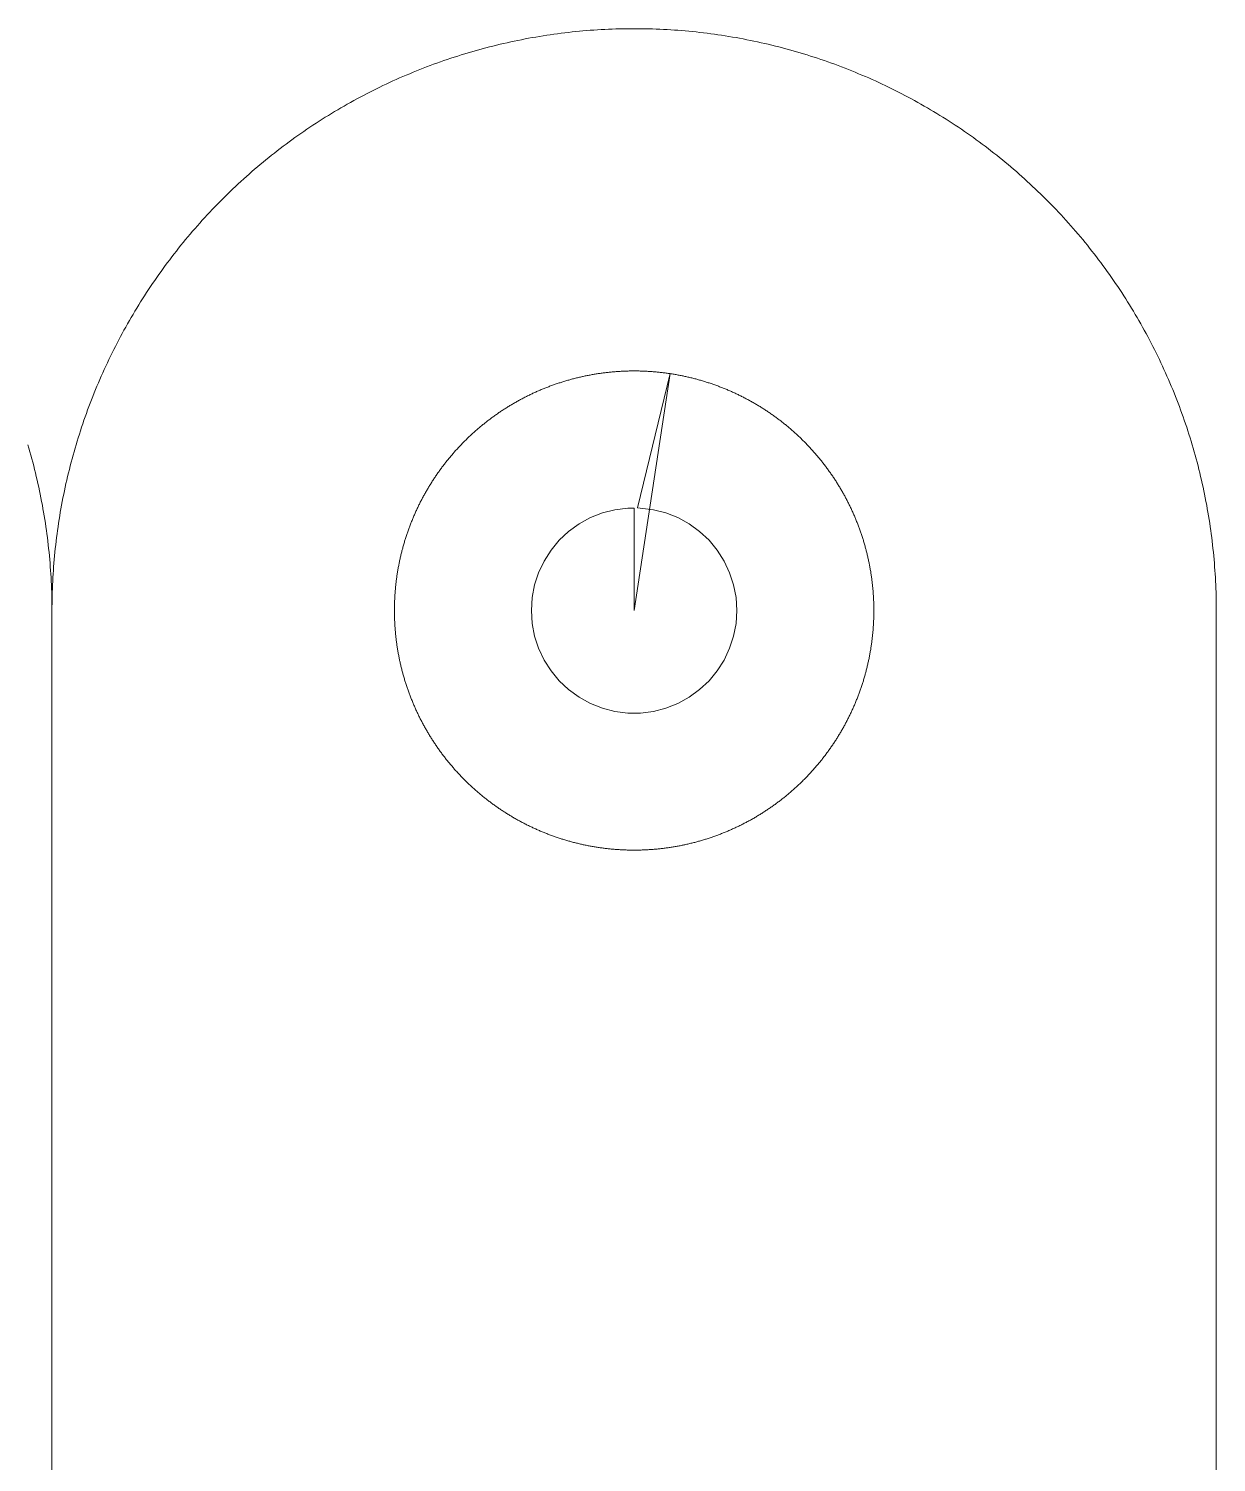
# Model space of a CAD drawing. Header units: millimetres. Extents: x 76 to 112, y 201 to 368.
# Drawn here: x 94.05 to 111.39, y 262.11 to 283.05 of the extents above; entities that cross this region are included whole.
import ezdxf

# ---------------------------------------------------------------- set-up
doc = ezdxf.new("R2010")
doc.units = ezdxf.units.MM
doc.layers.add('TOP_Drill', color=7, linetype='Continuous')
doc.layers.add('TOP_Full_CutOut_90_1', color=7, linetype='Continuous', lineweight=18)
doc.layers.add('TOP_Full_CutOut_90_2', color=7, linetype='Continuous', lineweight=18)

msp = doc.modelspace()

# ---------------------------------------------------------------- linework, layer by layer
at = {"layer": 'TOP_Drill'}
msp.add_lwpolyline([(102.888463, 274.549179), (102.888464, 274.549179)], dxfattribs=at)
at = {"layer": 'TOP_Full_CutOut_90_1'}
msp.add_lwpolyline([(102.888463, 274.549179), (102.888464, 274.549179), (102.888464, 276.046219), (102.794278, 276.046219), (102.607392, 276.02261), (102.424939, 275.975764), (102.249795, 275.90642), (102.084724, 275.815671), (101.932328, 275.704949), (101.795011, 275.576), (101.674939, 275.430857), (101.574004, 275.27181), (101.4938, 275.101366), (101.43559, 274.922214), (101.400292, 274.737179), (101.388464, 274.549179), (101.400292, 274.361179), (101.43559, 274.176144), (101.4938, 273.996992), (101.574004, 273.826549), (101.674939, 273.667501), (101.795011, 273.522358), (101.932328, 273.393409), (102.084724, 273.282687), (102.249795, 273.191938), (102.424939, 273.122594), (102.607392, 273.075748), (102.794278, 273.052139), (102.98265, 273.052139), (103.169536, 273.075748), (103.35199, 273.122594), (103.527133, 273.191938), (103.692204, 273.282687), (103.8446, 273.393409), (103.981917, 273.522358), (104.10199, 273.667501), (104.202924, 273.826549), (104.283129, 273.996992), (104.341339, 274.176144), (104.376636, 274.361179), (104.388464, 274.549179), (104.388464, 274.549179), (104.376636, 274.737179), (104.341339, 274.922214), (104.283129, 275.101366), (104.202924, 275.27181), (104.10199, 275.430857), (103.981917, 275.576), (103.8446, 275.704949), (103.692204, 275.815671), (103.527133, 275.90642), (103.35199, 275.975764), (103.169536, 276.02261), (102.936356, 276.047976), (103.413632, 278.009553), (103.399754, 278.011632), (103.385246, 278.013744), (103.370729, 278.015794), (103.356204, 278.017784), (103.341671, 278.019713), (103.32713, 278.021581), (103.312581, 278.023388), (103.298024, 278.025134), (103.283461, 278.026819), (103.26889, 278.028443), (103.254313, 278.030006), (103.239729, 278.031508), (103.225139, 278.032948), (103.210544, 278.034328), (103.195942, 278.035647), (103.181336, 278.036904), (103.166724, 278.0381), (103.152107, 278.039235), (103.137486, 278.040309), (103.12286, 278.041321), (103.10823, 278.042273), (103.093596, 278.043163), (103.078959, 278.043991), (103.064318, 278.044758), (103.049675, 278.045464), (103.035028, 278.046109), (103.020379, 278.046692), (103.005727, 278.047214), (102.991074, 278.047675), (102.976419, 278.048074), (102.961762, 278.048411), (102.947104, 278.048688), (102.932444, 278.048903), (102.917784, 278.049056), (102.903124, 278.049148), (102.888463, 278.049179), (102.873803, 278.049148), (102.859142, 278.049056), (102.844482, 278.048903), (102.829823, 278.048688), (102.815165, 278.048411), (102.800508, 278.048074), (102.785853, 278.047675), (102.771199, 278.047214), (102.756548, 278.046692), (102.741898, 278.046109), (102.727252, 278.045464), (102.712608, 278.044758), (102.697967, 278.043991), (102.68333, 278.043163), (102.668696, 278.042273), (102.654067, 278.041321), (102.639441, 278.040309), (102.624819, 278.039235), (102.610203, 278.0381), (102.595591, 278.036904), (102.580984, 278.035647), (102.566383, 278.034328), (102.551787, 278.032948), (102.537197, 278.031508), (102.522614, 278.030006), (102.508036, 278.028443), (102.493466, 278.026819), (102.478902, 278.025134), (102.464346, 278.023388), (102.449797, 278.021581), (102.435256, 278.019713), (102.420722, 278.017784), (102.406197, 278.015794), (102.391681, 278.013744), (102.377173, 278.011632), (102.362674, 278.00946), (102.348184, 278.007227), (102.333704, 278.004934), (102.319233, 278.00258), (102.304773, 278.000165), (102.290322, 277.99769), (102.275883, 277.995154), (102.261454, 277.992558), (102.247035, 277.989901), (102.232629, 277.987184), (102.218233, 277.984407), (102.20385, 277.98157), (102.189478, 277.978672), (102.175119, 277.975714), (102.160772, 277.972696), (102.146438, 277.969617), (102.132117, 277.966479), (102.11781, 277.963281), (102.103516, 277.960023), (102.089235, 277.956705), (102.074969, 277.953328), (102.060717, 277.94989), (102.046479, 277.946393), (102.032256, 277.942836), (102.018049, 277.93922), (102.003856, 277.935544), (101.989679, 277.931809), (101.975518, 277.928015), (101.961373, 277.924161), (101.947244, 277.920248), (101.933131, 277.916276), (101.919036, 277.912245), (101.904957, 277.908154), (101.890896, 277.904005), (101.876852, 277.899797), (101.862826, 277.89553), (101.848818, 277.891205), (101.834828, 277.886821), (101.820856, 277.882378), (101.806904, 277.877877), (101.79297, 277.873317), (101.779056, 277.868699), (101.765161, 277.864023), (101.751285, 277.859289), (101.73743, 277.854496), (101.723595, 277.849646), (101.70978, 277.844738), (101.695986, 277.839771), (101.682213, 277.834748), (101.668461, 277.829666), (101.654731, 277.824527), (101.641022, 277.81933), (101.627335, 277.814076), (101.61367, 277.808765), (101.600027, 277.803397), (101.586407, 277.797971), (101.57281, 277.792489), (101.559236, 277.786949), (101.545686, 277.781353), (101.532159, 277.7757), (101.518655, 277.769991), (101.505176, 277.764224), (101.491721, 277.758402), (101.478291, 277.752523), (101.464885, 277.746588), (101.451504, 277.740597), (101.438149, 277.73455), (101.424819, 277.728447), (101.411514, 277.722288), (101.398236, 277.716074), (101.384983, 277.709804), (101.371757, 277.703478), (101.358558, 277.697097), (101.345386, 277.690661), (101.33224, 277.68417), (101.319122, 277.677624), (101.306031, 277.671023), (101.292969, 277.664367), (101.279934, 277.657657), (101.266927, 277.650892), (101.253949, 277.644072), (101.241, 277.637198), (101.228079, 277.63027), (101.215187, 277.623288), (101.202325, 277.616252), (101.189493, 277.609163), (101.17669, 277.602019), (101.163918, 277.594822), (101.151175, 277.587572), (101.138463, 277.580268), (101.125782, 277.572911), (101.113132, 277.565501), (101.100513, 277.558038), (101.087925, 277.550522), (101.075369, 277.542954), (101.062844, 277.535333), (101.050352, 277.52766), (101.037892, 277.519934), (101.025464, 277.512156), (101.013069, 277.504327), (101.000707, 277.496445), (100.988379, 277.488512), (100.976083, 277.480527), (100.963821, 277.472491), (100.951593, 277.464403), (100.939399, 277.456265), (100.927239, 277.448075), (100.915113, 277.439834), (100.903022, 277.431543), (100.890966, 277.423201), (100.878945, 277.414809), (100.866959, 277.406366), (100.855008, 277.397874), (100.843094, 277.389331), (100.831215, 277.380739), (100.819372, 277.372096), (100.807566, 277.363405), (100.795796, 277.354664), (100.784063, 277.345873), (100.772366, 277.337034), (100.760707, 277.328145), (100.749085, 277.319208), (100.737501, 277.310223), (100.725955, 277.301189), (100.714446, 277.292106), (100.702976, 277.282976), (100.691544, 277.273797), (100.68015, 277.264571), (100.668795, 277.255297), (100.657479, 277.245975), (100.646203, 277.236607), (100.634965, 277.227191), (100.623767, 277.217728), (100.612609, 277.208218), (100.601491, 277.198662), (100.590413, 277.189059), (100.579375, 277.17941), (100.568378, 277.169714), (100.557422, 277.159973), (100.546506, 277.150186), (100.535632, 277.140353), (100.524798, 277.130475), (100.514007, 277.120551), (100.503257, 277.110583), (100.492548, 277.100569), (100.481882, 277.090511), (100.471258, 277.080408), (100.460677, 277.070261), (100.450138, 277.060069), (100.439642, 277.049833), (100.429188, 277.039554), (100.418778, 277.029231), (100.408412, 277.018864), (100.398088, 277.008454), (100.387809, 276.998001), (100.377573, 276.987505), (100.367382, 276.976966), (100.357234, 276.966384), (100.347131, 276.95576), (100.337073, 276.945094), (100.32706, 276.934386), (100.317091, 276.923636), (100.307167, 276.912844), (100.297289, 276.902011), (100.287456, 276.891136), (100.277669, 276.880221), (100.267928, 276.869264), (100.258233, 276.858267), (100.248583, 276.847229), (100.238981, 276.836151), (100.229424, 276.825033), (100.219914, 276.813875), (100.210452, 276.802677), (100.201036, 276.79144), (100.191667, 276.780163), (100.182345, 276.768847), (100.173072, 276.757492), (100.163845, 276.746099), (100.154667, 276.734667), (100.145536, 276.723196), (100.136454, 276.711688), (100.12742, 276.700141), (100.118434, 276.688557), (100.109497, 276.676935), (100.100609, 276.665276), (100.091769, 276.65358), (100.082979, 276.641846), (100.074238, 276.630077), (100.065546, 276.61827), (100.056904, 276.606427), (100.048311, 276.594549), (100.039769, 276.582634), (100.031276, 276.570684), (100.022833, 276.558698), (100.014441, 276.546677), (100.006099, 276.53462), (99.997808, 276.522529), (99.989567, 276.510404), (99.981378, 276.498244), (99.973239, 276.486049), (99.965151, 276.473821), (99.957115, 276.461559), (99.94913, 276.449264), (99.941197, 276.436935), (99.933316, 276.424573), (99.925486, 276.412178), (99.917708, 276.39975), (99.909983, 276.38729), (99.902309, 276.374798), (99.894688, 276.362274), (99.88712, 276.349717), (99.879604, 276.33713), (99.872141, 276.324511), (99.864731, 276.31186), (99.857374, 276.299179), (99.850071, 276.286467), (99.84282, 276.273725), (99.835623, 276.260952), (99.82848, 276.248149), (99.82139, 276.235317), (99.814354, 276.222455), (99.807372, 276.209563), (99.800444, 276.196643), (99.79357, 276.183693), (99.786751, 276.170715), (99.779986, 276.157709), (99.773275, 276.144674), (99.766619, 276.131611), (99.760018, 276.11852), (99.753472, 276.105402), (99.746981, 276.092257), (99.740545, 276.079084), (99.734164, 276.065885), (99.727839, 276.052659), (99.721569, 276.039407), (99.715354, 276.026128), (99.709195, 276.012824), (99.703092, 275.999494), (99.697045, 275.986138), (99.691054, 275.972757), (99.685119, 275.959352), (99.67924, 275.945921), (99.673418, 275.932466), (99.667652, 275.918987), (99.661942, 275.905484), (99.656289, 275.891957), (99.650693, 275.878406), (99.645154, 275.864832), (99.639671, 275.851235), (99.634246, 275.837615), (99.628877, 275.823972), (99.623566, 275.810308), (99.618312, 275.796621), (99.613115, 275.782912), (99.607976, 275.769181), (99.602895, 275.755429), (99.597871, 275.741656), (99.592905, 275.727862), (99.587996, 275.714047), (99.583146, 275.700212), (99.578354, 275.686357), (99.573619, 275.672482), (99.568943, 275.658587), (99.564325, 275.644672), (99.559765, 275.630739), (99.555264, 275.616786), (99.550822, 275.602814), (99.546437, 275.588825), (99.542112, 275.574816), (99.537845, 275.56079), (99.533637, 275.546746), (99.529488, 275.532685), (99.525398, 275.518606), (99.521366, 275.504511), (99.517394, 275.490398), (99.513481, 275.47627), (99.509628, 275.462124), (99.505833, 275.447963), (99.502098, 275.433786), (99.498422, 275.419594), (99.494806, 275.405386), (99.491249, 275.391163), (99.487752, 275.376926), (99.484315, 275.362673), (99.480937, 275.348407), (99.477619, 275.334127), (99.474361, 275.319833), (99.471163, 275.305525), (99.468025, 275.291204), (99.464947, 275.27687), (99.461929, 275.262523), (99.458971, 275.248164), (99.456073, 275.233792), (99.453235, 275.219409), (99.450458, 275.205014), (99.447741, 275.190607), (99.445084, 275.176189), (99.442488, 275.16176), (99.439952, 275.14732), (99.437477, 275.13287), (99.435062, 275.118409), (99.432708, 275.103939), (99.430415, 275.089458), (99.428182, 275.074969), (99.42601, 275.06047), (99.423899, 275.045962), (99.421848, 275.031445), (99.419859, 275.01692), (99.41793, 275.002387), (99.416062, 274.987845), (99.414255, 274.973296), (99.412509, 274.95874), (99.410824, 274.944176), (99.4092, 274.929606), (99.407637, 274.915029), (99.406135, 274.900445), (99.404694, 274.885855), (99.403314, 274.87126), (99.401996, 274.856658), (99.400738, 274.842052), (99.399542, 274.82744), (99.398407, 274.812823), (99.397333, 274.798201), (99.396321, 274.783576), (99.39537, 274.768946), (99.39448, 274.754312), (99.393651, 274.739675), (99.392884, 274.725034), (99.392178, 274.71039), (99.391533, 274.695744), (99.39095, 274.681095), (99.390428, 274.666443), (99.389968, 274.65179), (99.389569, 274.637134), (99.389231, 274.622478), (99.388955, 274.607819), (99.38874, 274.59316), (99.388586, 274.5785), (99.388494, 274.56384), (99.388463, 274.549179), (99.388494, 274.534518), (99.388586, 274.519858), (99.38874, 274.505198), (99.388955, 274.490539), (99.389231, 274.475881), (99.389569, 274.461224), (99.389968, 274.446568), (99.390428, 274.431915), (99.39095, 274.417263), (99.391533, 274.402614), (99.392178, 274.387968), (99.392884, 274.373324), (99.393651, 274.358683), (99.39448, 274.344046), (99.39537, 274.329412), (99.396321, 274.314782), (99.397333, 274.300157), (99.398407, 274.285535), (99.399542, 274.270918), (99.400738, 274.256307), (99.401996, 274.2417), (99.403314, 274.227099), (99.404694, 274.212503), (99.406135, 274.197913), (99.407637, 274.183329), (99.4092, 274.168752), (99.410824, 274.154182), (99.412509, 274.139618), (99.414255, 274.125062), (99.416062, 274.110513), (99.41793, 274.095971), (99.419859, 274.081438), (99.421848, 274.066913), (99.423899, 274.052396), (99.42601, 274.037888), (99.428182, 274.023389), (99.430415, 274.0089), (99.432708, 273.994419), (99.435062, 273.979949), (99.437477, 273.965488), (99.439952, 273.951038), (99.442488, 273.936598), (99.445084, 273.922169), (99.447741, 273.907751), (99.450458, 273.893344), (99.453235, 273.878949), (99.456073, 273.864566), (99.458971, 273.850194), (99.461929, 273.835835), (99.464947, 273.821488), (99.468025, 273.807154), (99.471163, 273.792833), (99.474361, 273.778526), (99.477619, 273.764231), (99.480937, 273.749951), (99.484315, 273.735685), (99.487752, 273.721433), (99.491249, 273.707195), (99.494806, 273.692972), (99.498422, 273.678764), (99.502098, 273.664572), (99.505833, 273.650395), (99.509628, 273.636234), (99.513481, 273.622089), (99.517394, 273.60796), (99.521366, 273.593847), (99.525398, 273.579752), (99.529488, 273.565673), (99.533637, 273.551612), (99.537845, 273.537568), (99.542112, 273.523542), (99.546437, 273.509534), (99.550822, 273.495544), (99.555264, 273.481572), (99.559765, 273.46762), (99.564325, 273.453686), (99.568943, 273.439771), (99.573619, 273.425876), (99.578354, 273.412001), (99.583146, 273.398146), (99.587996, 273.384311), (99.592905, 273.370496), (99.597871, 273.356702), (99.602895, 273.342929), (99.607976, 273.329177), (99.613115, 273.315446), (99.618312, 273.301737), (99.623566, 273.28805), (99.628877, 273.274386), (99.634246, 273.260743), (99.639671, 273.247123), (99.645154, 273.233526), (99.650693, 273.219952), (99.656289, 273.206402), (99.661942, 273.192875), (99.667652, 273.179371), (99.673418, 273.165892), (99.67924, 273.152437), (99.685119, 273.139007), (99.691054, 273.125601), (99.697045, 273.11222), (99.703092, 273.098865), (99.709195, 273.085534), (99.715354, 273.07223), (99.721569, 273.058952), (99.727839, 273.045699), (99.734164, 273.032473), (99.740545, 273.019274), (99.746981, 273.006101), (99.753472, 272.992956), (99.760018, 272.979838), (99.766619, 272.966747), (99.773275, 272.953684), (99.779986, 272.94065), (99.786751, 272.927643), (99.79357, 272.914665), (99.800444, 272.901715), (99.807372, 272.888795), (99.814354, 272.875903), (99.82139, 272.863041), (99.82848, 272.850209), (99.835623, 272.837406), (99.84282, 272.824633), (99.850071, 272.811891), (99.857374, 272.799179), (99.864731, 272.786498), (99.872141, 272.773848), (99.879604, 272.761228), (99.88712, 272.748641), (99.894688, 272.736085), (99.902309, 272.72356), (99.909983, 272.711068), (99.917708, 272.698608), (99.925486, 272.68618), (99.933316, 272.673785), (99.941197, 272.661423), (99.94913, 272.649094), (99.957115, 272.636799), (99.965151, 272.624537), (99.973239, 272.612309), (99.981378, 272.600114), (99.989567, 272.587954), (99.997808, 272.575829), (100.006099, 272.563738), (100.014441, 272.551682), (100.022833, 272.53966), (100.031276, 272.527675), (100.039769, 272.515724), (100.048311, 272.503809), (100.056904, 272.491931), (100.065546, 272.480088), (100.074238, 272.468282), (100.082979, 272.456512), (100.091769, 272.444778), (100.100609, 272.433082), (100.109497, 272.421423), (100.118434, 272.409801), (100.12742, 272.398217), (100.136454, 272.38667), (100.145536, 272.375162), (100.154667, 272.363691), (100.163845, 272.352259), (100.173072, 272.340866), (100.182345, 272.329511), (100.191667, 272.318195), (100.201036, 272.306918), (100.210452, 272.295681), (100.219914, 272.284483), (100.229424, 272.273325), (100.238981, 272.262207), (100.248583, 272.251129), (100.258233, 272.240091), (100.267928, 272.229094), (100.277669, 272.218138), (100.287456, 272.207222), (100.297289, 272.196347), (100.307167, 272.185514), (100.317091, 272.174722), (100.32706, 272.163972), (100.337073, 272.153264), (100.347131, 272.142598), (100.357234, 272.131974), (100.367382, 272.121392), (100.377573, 272.110854), (100.387809, 272.100357), (100.398088, 272.089904), (100.408412, 272.079494), (100.418778, 272.069127), (100.429188, 272.058804), (100.439642, 272.048525), (100.450138, 272.038289), (100.460677, 272.028097), (100.471258, 272.01795), (100.481882, 272.007847), (100.492548, 271.997789), (100.503257, 271.987775), (100.514007, 271.977807), (100.524798, 271.967883), (100.535632, 271.958005), (100.546506, 271.948172), (100.557422, 271.938385), (100.568378, 271.928644), (100.579375, 271.918948), (100.590413, 271.909299), (100.601491, 271.899696), (100.612609, 271.89014), (100.623767, 271.88063), (100.634965, 271.871167), (100.646203, 271.861751), (100.657479, 271.852383), (100.668795, 271.843061), (100.68015, 271.833787), (100.691544, 271.824561), (100.702976, 271.815382), (100.714446, 271.806252), (100.725955, 271.79717), (100.737501, 271.788135), (100.749085, 271.77915), (100.760707, 271.770213), (100.772366, 271.761324), (100.784063, 271.752485), (100.795796, 271.743695), (100.807566, 271.734954), (100.819372, 271.726262), (100.831215, 271.71762), (100.843094, 271.709027), (100.855008, 271.700484), (100.866959, 271.691992), (100.878945, 271.683549), (100.890966, 271.675157), (100.903022, 271.666815), (100.915113, 271.658524), (100.927239, 271.650283), (100.939399, 271.642093), (100.951593, 271.633955), (100.963821, 271.625867), (100.976083, 271.617831), (100.988379, 271.609846), (101.000707, 271.601913), (101.013069, 271.594031), (101.025464, 271.586202), (101.037892, 271.578424), (101.050352, 271.570698), (101.062844, 271.563025), (101.075369, 271.555404), (101.087925, 271.547836), (101.100513, 271.54032), (101.113132, 271.532857), (101.125782, 271.525447), (101.138463, 271.51809), (101.151175, 271.510786), (101.163918, 271.503536), (101.17669, 271.496339), (101.189493, 271.489195), (101.202325, 271.482106), (101.215187, 271.47507), (101.228079, 271.468088), (101.241, 271.46116), (101.253949, 271.454286), (101.266927, 271.447467), (101.279934, 271.440701), (101.292969, 271.433991), (101.306031, 271.427335), (101.319122, 271.420734), (101.33224, 271.414188), (101.345386, 271.407697), (101.358558, 271.401261), (101.371757, 271.39488), (101.384983, 271.388554), (101.398236, 271.382284), (101.411514, 271.37607), (101.424819, 271.369911), (101.438149, 271.363808), (101.451504, 271.357761), (101.464885, 271.35177), (101.478291, 271.345835), (101.491721, 271.339956), (101.505176, 271.334134), (101.518655, 271.328368), (101.532159, 271.322658), (101.545686, 271.317005), (101.559236, 271.311409), (101.57281, 271.305869), (101.586407, 271.300387), (101.600027, 271.294961), (101.61367, 271.289593), (101.627335, 271.284282), (101.641022, 271.279028), (101.654731, 271.273831), (101.668461, 271.268692), (101.682213, 271.263611), (101.695986, 271.258587), (101.70978, 271.253621), (101.723595, 271.248712), (101.73743, 271.243862), (101.751285, 271.239069), (101.765161, 271.234335), (101.779056, 271.229659), (101.79297, 271.225041), (101.806904, 271.220481), (101.820856, 271.21598), (101.834828, 271.211537), (101.848818, 271.207153), (101.862826, 271.202828), (101.876852, 271.198561), (101.890896, 271.194353), (101.904957, 271.190204), (101.919036, 271.186113), (101.933131, 271.182082), (101.947244, 271.17811), (101.961373, 271.174197), (101.975518, 271.170343), (101.989679, 271.166549), (102.003856, 271.162814), (102.018049, 271.159138), (102.032256, 271.155522), (102.046479, 271.151965), (102.060717, 271.148468), (102.074969, 271.145031), (102.089235, 271.141653), (102.103516, 271.138335), (102.11781, 271.135077), (102.132117, 271.131879), (102.146438, 271.128741), (102.160772, 271.125662), (102.175119, 271.122644), (102.189478, 271.119686), (102.20385, 271.116789), (102.218233, 271.113951), (102.232629, 271.111174), (102.247035, 271.108457), (102.261454, 271.1058), (102.275883, 271.103204), (102.290322, 271.100668), (102.304773, 271.098193), (102.319233, 271.095778), (102.333704, 271.093424), (102.348184, 271.091131), (102.362674, 271.088898), (102.377173, 271.086726), (102.391681, 271.084615), (102.406197, 271.082564), (102.420722, 271.080574), (102.435256, 271.078646), (102.449797, 271.076778), (102.464346, 271.074971), (102.478902, 271.073225), (102.493466, 271.071539), (102.508036, 271.069915), (102.522614, 271.068352), (102.537197, 271.06685), (102.551787, 271.06541), (102.566383, 271.06403), (102.580984, 271.062711), (102.595591, 271.061454), (102.610203, 271.060258), (102.624819, 271.059123), (102.639441, 271.058049), (102.654067, 271.057037), (102.668696, 271.056086), (102.68333, 271.055196), (102.697967, 271.054367), (102.712608, 271.0536), (102.727252, 271.052894), (102.741898, 271.052249), (102.756548, 271.051666), (102.771199, 271.051144), (102.785853, 271.050684), (102.800508, 271.050284), (102.815165, 271.049947), (102.829823, 271.04967), (102.844482, 271.049455), (102.859142, 271.049302), (102.873803, 271.04921), (102.888463, 271.049179), (102.903124, 271.04921), (102.917784, 271.049302), (102.932444, 271.049455), (102.947104, 271.04967), (102.961762, 271.049947), (102.976419, 271.050284), (102.991074, 271.050684), (103.005727, 271.051144), (103.020379, 271.051666), (103.035028, 271.052249), (103.049675, 271.052894), (103.064318, 271.0536), (103.078959, 271.054367), (103.093596, 271.055196), (103.10823, 271.056086), (103.12286, 271.057037), (103.137486, 271.058049), (103.152107, 271.059123), (103.166724, 271.060258), (103.181336, 271.061454), (103.195942, 271.062711), (103.210544, 271.06403), (103.225139, 271.06541), (103.239729, 271.06685), (103.254313, 271.068352), (103.26889, 271.069915), (103.283461, 271.071539), (103.298024, 271.073225), (103.312581, 271.074971), (103.32713, 271.076778), (103.341671, 271.078646), (103.356204, 271.080574), (103.370729, 271.082564), (103.385246, 271.084615), (103.399754, 271.086726), (103.414253, 271.088898), (103.428743, 271.091131), (103.443223, 271.093424), (103.457693, 271.095778), (103.472154, 271.098193), (103.486604, 271.100668), (103.501044, 271.103204), (103.515473, 271.1058), (103.529891, 271.108457), (103.544298, 271.111174), (103.558693, 271.113951), (103.573077, 271.116789), (103.587448, 271.119686), (103.601807, 271.122644), (103.616154, 271.125662), (103.630488, 271.128741), (103.644809, 271.131879), (103.659117, 271.135077), (103.673411, 271.138335), (103.687691, 271.141653), (103.701958, 271.145031), (103.71621, 271.148468), (103.730447, 271.151965), (103.74467, 271.155522), (103.758878, 271.159138), (103.77307, 271.162814), (103.787247, 271.166549), (103.801409, 271.170343), (103.815554, 271.174197), (103.829683, 271.17811), (103.843795, 271.182082), (103.857891, 271.186113), (103.871969, 271.190204), (103.886031, 271.194353), (103.900075, 271.198561), (103.914101, 271.202828), (103.928109, 271.207153), (103.942099, 271.211537), (103.95607, 271.21598), (103.970023, 271.220481), (103.983956, 271.225041), (103.997871, 271.229659), (104.011766, 271.234335), (104.025641, 271.239069), (104.039497, 271.243862), (104.053332, 271.248712), (104.067146, 271.253621), (104.08094, 271.258587), (104.094714, 271.263611), (104.108465, 271.268692), (104.122196, 271.273831), (104.135905, 271.279028), (104.149592, 271.284282), (104.163257, 271.289593), (104.176899, 271.294961), (104.190519, 271.300387), (104.204116, 271.305869), (104.21769, 271.311409), (104.231241, 271.317005), (104.244768, 271.322658), (104.258271, 271.328368), (104.27175, 271.334134), (104.285205, 271.339956), (104.298636, 271.345835), (104.312042, 271.35177), (104.325422, 271.357761), (104.338778, 271.363808), (104.352108, 271.369911), (104.365412, 271.37607), (104.378691, 271.382284), (104.391943, 271.388554), (104.405169, 271.39488), (104.418368, 271.401261), (104.431541, 271.407697), (104.444686, 271.414188), (104.457805, 271.420734), (104.470895, 271.427335), (104.483958, 271.433991), (104.496993, 271.440701), (104.509999, 271.447467), (104.522978, 271.454286), (104.535927, 271.46116), (104.548848, 271.468088), (104.561739, 271.47507), (104.574601, 271.482106), (104.587434, 271.489195), (104.600236, 271.496339), (104.613009, 271.503536), (104.625751, 271.510786), (104.638463, 271.51809), (104.651144, 271.525447), (104.663795, 271.532857), (104.676414, 271.54032), (104.689002, 271.547836), (104.701558, 271.555404), (104.714082, 271.563025), (104.726574, 271.570698), (104.739035, 271.578424), (104.751462, 271.586202), (104.763857, 271.594031), (104.776219, 271.601913), (104.788548, 271.609846), (104.800843, 271.617831), (104.813105, 271.625867), (104.825334, 271.633955), (104.837528, 271.642093), (104.849688, 271.650283), (104.861814, 271.658524), (104.873905, 271.666815), (104.885961, 271.675157), (104.897982, 271.683549), (104.909968, 271.691992), (104.921918, 271.700484), (104.933833, 271.709027), (104.945712, 271.71762), (104.957554, 271.726262), (104.969361, 271.734954), (104.981131, 271.743695), (104.992864, 271.752485), (105.00456, 271.761324), (105.016219, 271.770213), (105.027841, 271.77915), (105.039425, 271.788135), (105.050972, 271.79717), (105.062481, 271.806252), (105.073951, 271.815382), (105.085383, 271.824561), (105.096777, 271.833787), (105.108131, 271.843061), (105.119447, 271.852383), (105.130724, 271.861751), (105.141961, 271.871167), (105.153159, 271.88063), (105.164317, 271.89014), (105.175435, 271.899696), (105.186513, 271.909299), (105.197551, 271.918948), (105.208548, 271.928644), (105.219505, 271.938385), (105.23042, 271.948172), (105.241295, 271.958005), (105.252128, 271.967883), (105.26292, 271.977807), (105.27367, 271.987775), (105.284378, 271.997789), (105.295044, 272.007847), (105.305668, 272.01795), (105.31625, 272.028097), (105.326789, 272.038289), (105.337285, 272.048525), (105.347738, 272.058804), (105.358148, 272.069127), (105.368515, 272.079494), (105.378838, 272.089904), (105.389118, 272.100357), (105.399353, 272.110854), (105.409545, 272.121392), (105.419692, 272.131974), (105.429795, 272.142598), (105.439853, 272.153264), (105.449867, 272.163972), (105.459836, 272.174722), (105.469759, 272.185514), (105.479637, 272.196347), (105.48947, 272.207222), (105.499257, 272.218138), (105.508999, 272.229094), (105.518694, 272.240091), (105.528343, 272.251129), (105.537946, 272.262207), (105.547502, 272.273325), (105.557012, 272.284483), (105.566475, 272.295681), (105.575891, 272.306918), (105.58526, 272.318195), (105.594581, 272.329511), (105.603855, 272.340866), (105.613081, 272.352259), (105.62226, 272.363691), (105.63139, 272.375162), (105.640473, 272.38667), (105.649507, 272.398217), (105.658493, 272.409801), (105.66743, 272.421423), (105.676318, 272.433082), (105.685157, 272.444778), (105.693948, 272.456512), (105.702689, 272.468282), (105.711381, 272.480088), (105.720023, 272.491931), (105.728615, 272.503809), (105.737158, 272.515724), (105.745651, 272.527675), (105.754093, 272.53966), (105.762486, 272.551682), (105.770827, 272.563738), (105.779119, 272.575829), (105.787359, 272.587954), (105.795549, 272.600114), (105.803688, 272.612309), (105.811775, 272.624537), (105.819811, 272.636799), (105.827796, 272.649094), (105.835729, 272.661423), (105.843611, 272.673785), (105.851441, 272.68618), (105.859218, 272.698608), (105.866944, 272.711068), (105.874617, 272.72356), (105.882238, 272.736085), (105.889807, 272.748641), (105.897322, 272.761228), (105.904785, 272.773848), (105.912195, 272.786498), (105.919552, 272.799179), (105.926856, 272.811891), (105.934106, 272.824633), (105.941303, 272.837406), (105.948447, 272.850209), (105.955537, 272.863041), (105.962573, 272.875903), (105.969555, 272.888795), (105.976483, 272.901715), (105.983356, 272.914665), (105.990176, 272.927643), (105.996941, 272.94065), (106.003651, 272.953684), (106.010307, 272.966747), (106.016908, 272.979838), (106.023454, 272.992956), (106.029946, 273.006101), (106.036382, 273.019274), (106.042762, 273.032473), (106.049088, 273.045699), (106.055358, 273.058952), (106.061572, 273.07223), (106.067731, 273.085534), (106.073834, 273.098865), (106.079881, 273.11222), (106.085872, 273.125601), (106.091807, 273.139007), (106.097686, 273.152437), (106.103509, 273.165892), (106.109275, 273.179371), (106.114984, 273.192875), (106.120637, 273.206402), (106.126233, 273.219952), (106.131773, 273.233526), (106.137255, 273.247123), (106.142681, 273.260743), (106.148049, 273.274386), (106.153361, 273.28805), (106.158615, 273.301737), (106.163811, 273.315446), (106.16895, 273.329177), (106.174032, 273.342929), (106.179056, 273.356702), (106.184022, 273.370496), (106.18893, 273.384311), (106.193781, 273.398146), (106.198573, 273.412001), (106.203307, 273.425876), (106.207984, 273.439771), (106.212601, 273.453686), (106.217161, 273.46762), (106.221662, 273.481572), (106.226105, 273.495544), (106.230489, 273.509534), (106.234815, 273.523542), (106.239082, 273.537568), (106.24329, 273.551612), (106.247439, 273.565673), (106.251529, 273.579752), (106.25556, 273.593847), (106.259532, 273.60796), (106.263445, 273.622089), (106.267299, 273.636234), (106.271093, 273.650395), (106.274829, 273.664572), (106.278504, 273.678764), (106.282121, 273.692972), (106.285677, 273.707195), (106.289174, 273.721433), (106.292612, 273.735685), (106.295989, 273.749951), (106.299307, 273.764231), (106.302565, 273.778526), (106.305764, 273.792833), (106.308902, 273.807154), (106.31198, 273.821488), (106.314998, 273.835835), (106.317956, 273.850194), (106.320854, 273.864566), (106.323691, 273.878949), (106.326469, 273.893344), (106.329186, 273.907751), (106.331842, 273.922169), (106.334438, 273.936598), (106.336974, 273.951038), (106.339449, 273.965488), (106.341864, 273.979949), (106.344218, 273.994419), (106.346512, 274.0089), (106.348744, 274.023389), (106.350916, 274.037888), (106.353028, 274.052396), (106.355078, 274.066913), (106.357068, 274.081438), (106.358997, 274.095971), (106.360865, 274.110513), (106.362672, 274.125062), (106.364418, 274.139618), (106.366103, 274.154182), (106.367727, 274.168752), (106.36929, 274.183329), (106.370792, 274.197913), (106.372233, 274.212503), (106.373612, 274.227099), (106.374931, 274.2417), (106.376188, 274.256307), (106.377384, 274.270918), (106.378519, 274.285535), (106.379593, 274.300157), (106.380606, 274.314782), (106.381557, 274.329412), (106.382447, 274.344046), (106.383275, 274.358683), (106.384043, 274.373324), (106.384749, 274.387968), (106.385393, 274.402614), (106.385976, 274.417263), (106.386498, 274.431915), (106.386959, 274.446568), (106.387358, 274.461224), (106.387696, 274.475881), (106.387972, 274.490539), (106.388187, 274.505198), (106.38834, 274.519858), (106.388433, 274.534518), (106.388463, 274.549179), (106.388463, 274.549179), (106.388433, 274.56384), (106.38834, 274.5785), (106.388187, 274.59316), (106.387972, 274.607819), (106.387696, 274.622478), (106.387358, 274.637134), (106.386959, 274.65179), (106.386498, 274.666443), (106.385976, 274.681095), (106.385393, 274.695744), (106.384749, 274.71039), (106.384043, 274.725034), (106.383275, 274.739675), (106.382447, 274.754312), (106.381557, 274.768946), (106.380606, 274.783576), (106.379593, 274.798201), (106.378519, 274.812823), (106.377384, 274.82744), (106.376188, 274.842052), (106.374931, 274.856658), (106.373612, 274.87126), (106.372233, 274.885855), (106.370792, 274.900445), (106.36929, 274.915029), (106.367727, 274.929606), (106.366103, 274.944176), (106.364418, 274.95874), (106.362672, 274.973296), (106.360865, 274.987845), (106.358997, 275.002387), (106.357068, 275.01692), (106.355078, 275.031445), (106.353028, 275.045962), (106.350916, 275.06047), (106.348744, 275.074969), (106.346512, 275.089458), (106.344218, 275.103939), (106.341864, 275.118409), (106.339449, 275.13287), (106.336974, 275.14732), (106.334438, 275.16176), (106.331842, 275.176189), (106.329186, 275.190607), (106.326469, 275.205014), (106.323691, 275.219409), (106.320854, 275.233792), (106.317956, 275.248164), (106.314998, 275.262523), (106.31198, 275.27687), (106.308902, 275.291204), (106.305764, 275.305525), (106.302565, 275.319833), (106.299307, 275.334127), (106.295989, 275.348407), (106.292612, 275.362673), (106.289174, 275.376926), (106.285677, 275.391163), (106.282121, 275.405386), (106.278504, 275.419594), (106.274829, 275.433786), (106.271093, 275.447963), (106.267299, 275.462124), (106.263445, 275.47627), (106.259532, 275.490398), (106.25556, 275.504511), (106.251529, 275.518606), (106.247439, 275.532685), (106.24329, 275.546746), (106.239082, 275.56079), (106.234815, 275.574816), (106.230489, 275.588825), (106.226105, 275.602814), (106.221662, 275.616786), (106.217161, 275.630739), (106.212601, 275.644672), (106.207984, 275.658587), (106.203307, 275.672482), (106.198573, 275.686357), (106.193781, 275.700212), (106.18893, 275.714047), (106.184022, 275.727862), (106.179056, 275.741656), (106.174032, 275.755429), (106.16895, 275.769181), (106.163811, 275.782912), (106.158615, 275.796621), (106.153361, 275.810308), (106.148049, 275.823972), (106.142681, 275.837615), (106.137255, 275.851235), (106.131773, 275.864832), (106.126233, 275.878406), (106.120637, 275.891957), (106.114984, 275.905484), (106.109275, 275.918987), (106.103509, 275.932466), (106.097686, 275.945921), (106.091807, 275.959352), (106.085872, 275.972757), (106.079881, 275.986138), (106.073834, 275.999494), (106.067731, 276.012824), (106.061572, 276.026128), (106.055358, 276.039407), (106.049088, 276.052659), (106.042762, 276.065885), (106.036382, 276.079084), (106.029946, 276.092257), (106.023454, 276.105402), (106.016908, 276.11852), (106.010307, 276.131611), (106.003651, 276.144674), (105.996941, 276.157709), (105.990176, 276.170715), (105.983356, 276.183693), (105.976483, 276.196643), (105.969555, 276.209563), (105.962573, 276.222455), (105.955537, 276.235317), (105.948447, 276.248149), (105.941303, 276.260952), (105.934106, 276.273725), (105.926856, 276.286467), (105.919552, 276.299179), (105.912195, 276.31186), (105.904785, 276.324511), (105.897322, 276.33713), (105.889807, 276.349717), (105.882238, 276.362274), (105.874617, 276.374798), (105.866944, 276.38729), (105.859218, 276.39975), (105.851441, 276.412178), (105.843611, 276.424573), (105.835729, 276.436935), (105.827796, 276.449264), (105.819811, 276.461559), (105.811775, 276.473821), (105.803688, 276.486049), (105.795549, 276.498244), (105.787359, 276.510404), (105.779119, 276.522529), (105.770827, 276.53462), (105.762486, 276.546677), (105.754093, 276.558698), (105.745651, 276.570684), (105.737158, 276.582634), (105.728615, 276.594549), (105.720023, 276.606427), (105.711381, 276.61827), (105.702689, 276.630077), (105.693948, 276.641846), (105.685157, 276.65358), (105.676318, 276.665276), (105.66743, 276.676935), (105.658493, 276.688557), (105.649507, 276.700141), (105.640473, 276.711688), (105.63139, 276.723196), (105.62226, 276.734667), (105.613081, 276.746099), (105.603855, 276.757492), (105.594581, 276.768847), (105.58526, 276.780163), (105.575891, 276.79144), (105.566475, 276.802677), (105.557012, 276.813875), (105.547502, 276.825033), (105.537946, 276.836151), (105.528343, 276.847229), (105.518694, 276.858267), (105.508999, 276.869264), (105.499257, 276.880221), (105.48947, 276.891136), (105.479637, 276.902011), (105.469759, 276.912844), (105.459836, 276.923636), (105.449867, 276.934386), (105.439853, 276.945094), (105.429795, 276.95576), (105.419692, 276.966384), (105.409545, 276.976966), (105.399353, 276.987505), (105.389118, 276.998001), (105.378838, 277.008454), (105.368515, 277.018864), (105.358148, 277.029231), (105.347738, 277.039554), (105.337285, 277.049833), (105.326789, 277.060069), (105.31625, 277.070261), (105.305668, 277.080408), (105.295044, 277.090511), (105.284378, 277.100569), (105.27367, 277.110583), (105.26292, 277.120551), (105.252128, 277.130475), (105.241295, 277.140353), (105.23042, 277.150186), (105.219505, 277.159973), (105.208548, 277.169714), (105.197551, 277.17941), (105.186513, 277.189059), (105.175435, 277.198662), (105.164317, 277.208218), (105.153159, 277.217728), (105.141961, 277.227191), (105.130724, 277.236607), (105.119447, 277.245975), (105.108131, 277.255297), (105.096777, 277.264571), (105.085383, 277.273797), (105.073951, 277.282976), (105.062481, 277.292106), (105.050972, 277.301189), (105.039425, 277.310223), (105.027841, 277.319208), (105.016219, 277.328145), (105.00456, 277.337034), (104.992864, 277.345873), (104.981131, 277.354664), (104.969361, 277.363405), (104.957554, 277.372096), (104.945712, 277.380739), (104.933833, 277.389331), (104.921918, 277.397874), (104.909968, 277.406366), (104.897982, 277.414809), (104.885961, 277.423201), (104.873905, 277.431543), (104.861814, 277.439834), (104.849688, 277.448075), (104.837528, 277.456265), (104.825334, 277.464403), (104.813105, 277.472491), (104.800843, 277.480527), (104.788548, 277.488512), (104.776219, 277.496445), (104.763857, 277.504327), (104.751462, 277.512156), (104.739035, 277.519934), (104.726574, 277.52766), (104.714082, 277.535333), (104.701558, 277.542954), (104.689002, 277.550522), (104.676414, 277.558038), (104.663795, 277.565501), (104.651144, 277.572911), (104.638463, 277.580268), (104.625751, 277.587572), (104.613009, 277.594822), (104.600236, 277.602019), (104.587434, 277.609163), (104.574601, 277.616252), (104.561739, 277.623288), (104.548848, 277.63027), (104.535927, 277.637198), (104.522978, 277.644072), (104.509999, 277.650892), (104.496993, 277.657657), (104.483958, 277.664367), (104.470895, 277.671023), (104.457805, 277.677624), (104.444686, 277.68417), (104.431541, 277.690661), (104.418368, 277.697097), (104.405169, 277.703478), (104.391943, 277.709804), (104.378691, 277.716074), (104.365412, 277.722288), (104.352108, 277.728447), (104.338778, 277.73455), (104.325422, 277.740597), (104.312042, 277.746588), (104.298636, 277.752523), (104.285205, 277.758402), (104.27175, 277.764224), (104.258271, 277.769991), (104.244768, 277.7757), (104.231241, 277.781353), (104.21769, 277.786949), (104.204116, 277.792489), (104.190519, 277.797971), (104.176899, 277.803397), (104.163257, 277.808765), (104.149592, 277.814076), (104.135905, 277.81933), (104.122196, 277.824527), (104.108465, 277.829666), (104.094714, 277.834748), (104.08094, 277.839771), (104.067146, 277.844738), (104.053332, 277.849646), (104.039497, 277.854496), (104.025641, 277.859289), (104.011766, 277.864023), (103.997871, 277.868699), (103.983956, 277.873317), (103.970023, 277.877877), (103.95607, 277.882378), (103.942099, 277.886821), (103.928109, 277.891205), (103.914101, 277.89553), (103.900075, 277.899797), (103.886031, 277.904005), (103.871969, 277.908154), (103.857891, 277.912245), (103.843795, 277.916276), (103.829683, 277.920248), (103.815554, 277.924161), (103.801409, 277.928015), (103.787247, 277.931809), (103.77307, 277.935544), (103.758878, 277.93922), (103.74467, 277.942836), (103.730447, 277.946393), (103.71621, 277.94989), (103.701958, 277.953328), (103.687691, 277.956705), (103.673411, 277.960023), (103.659117, 277.963281), (103.644809, 277.966479), (103.630488, 277.969617), (103.616154, 277.972696), (103.601807, 277.975714), (103.587448, 277.978672), (103.573077, 277.98157), (103.558693, 277.984407), (103.544298, 277.987184), (103.529891, 277.989901), (103.515473, 277.992558), (103.501044, 277.995154), (103.486604, 277.99769), (103.472154, 278.000165), (103.457693, 278.00258), (103.443223, 278.004934), (103.428743, 278.007227), (103.413632, 278.009553), (102.888464, 274.549179)], dxfattribs=at)
at = {"layer": 'TOP_Full_CutOut_90_2'}
for points in [[(111.388443, 242.014981), (111.388463, 274.549181), (111.388295, 274.602587), (111.387792, 274.655992), (111.386953, 274.709392), (111.385779, 274.762786), (111.384269, 274.816172), (111.382424, 274.869547), (111.380243, 274.92291), (111.377727, 274.976257), (111.374876, 275.029588), (111.37169, 275.0829), (111.368169, 275.136191), (111.364314, 275.189458), (111.360123, 275.242701), (111.355599, 275.295916), (111.35074, 275.349101), (111.345547, 275.402255), (111.34002, 275.455375), (111.334159, 275.50846), (111.327965, 275.561506), (111.321438, 275.614513), (111.314578, 275.667478), (111.307385, 275.720398), (111.29986, 275.773272), (111.292003, 275.826098), (111.283814, 275.878873), (111.275294, 275.931596), (111.266442, 275.984265), (111.25726, 276.036876), (111.247747, 276.089429), (111.237905, 276.141922), (111.227732, 276.194351), (111.217231, 276.246715), (111.206401, 276.299013), (111.195242, 276.351241), (111.183755, 276.403398), (111.171941, 276.455482), (111.1598, 276.50749), (111.147333, 276.559422), (111.134539, 276.611274), (111.12142, 276.663044), (111.107976, 276.714732), (111.094207, 276.766333), (111.080114, 276.817847), (111.065698, 276.869272), (111.050959, 276.920605), (111.035898, 276.971844), (111.020515, 277.022988), (111.004811, 277.074034), (110.988787, 277.12498), (110.972443, 277.175825), (110.95578, 277.226566), (110.938798, 277.277201), (110.921499, 277.327729), (110.903882, 277.378146), (110.885949, 277.428453), (110.867701, 277.478645), (110.849137, 277.528722), (110.830259, 277.578681), (110.811067, 277.628521), (110.791563, 277.678239), (110.771747, 277.727833), (110.751619, 277.777303), (110.731181, 277.826644), (110.710433, 277.875856), (110.689377, 277.924937), (110.668013, 277.973885), (110.646341, 278.022697), (110.624364, 278.071373), (110.60208, 278.119909), (110.579493, 278.168304), (110.556601, 278.216557), (110.533407, 278.264664), (110.509912, 278.312625), (110.486115, 278.360437), (110.462018, 278.408099), (110.437623, 278.455609), (110.412929, 278.502964), (110.387938, 278.550163), (110.362651, 278.597205), (110.337069, 278.644086), (110.311194, 278.690806), (110.285025, 278.737362), (110.258564, 278.783753), (110.231812, 278.829977), (110.20477, 278.876032), (110.177439, 278.921916), (110.149821, 278.967627), (110.121916, 279.013164), (110.093725, 279.058525), (110.06525, 279.103708), (110.036492, 279.148711), (110.007451, 279.193532), (109.978129, 279.23817), (109.948528, 279.282623), (109.918648, 279.326889), (109.88849, 279.370966), (109.858056, 279.414853), (109.827346, 279.458548), (109.796363, 279.502049), (109.765107, 279.545355), (109.73358, 279.588463), (109.701782, 279.631372), (109.669715, 279.674081), (109.637381, 279.716587), (109.60478, 279.75889), (109.571914, 279.800987), (109.538784, 279.842876), (109.505392, 279.884556), (109.471739, 279.926026), (109.437825, 279.967284), (109.403653, 280.008327), (109.369224, 280.049155), (109.334539, 280.089766), (109.299599, 280.130159), (109.264407, 280.170331), (109.228962, 280.210281), (109.193268, 280.250007), (109.157324, 280.289509), (109.121133, 280.328783), (109.084696, 280.36783), (109.048014, 280.406647), (109.011089, 280.445233), (108.973923, 280.483586), (108.936516, 280.521704), (108.89887, 280.559587), (108.860987, 280.597233), (108.822869, 280.63464), (108.784516, 280.671806), (108.74593, 280.708731), (108.707113, 280.745413), (108.668066, 280.78185), (108.628791, 280.818041), (108.58929, 280.853985), (108.549563, 280.889679), (108.509613, 280.925124), (108.469441, 280.960316), (108.429049, 280.995256), (108.388438, 281.029941), (108.34761, 281.06437), (108.306566, 281.098542), (108.265309, 281.132456), (108.223839, 281.166109), (108.182159, 281.199501), (108.140269, 281.232631), (108.098172, 281.265497), (108.05587, 281.298098), (108.013364, 281.330432), (107.970655, 281.362499), (107.927745, 281.394297), (107.884637, 281.425824), (107.841332, 281.45708), (107.79783, 281.488063), (107.754136, 281.518772), (107.710249, 281.549207), (107.666171, 281.579364), (107.621905, 281.609245), (107.577452, 281.638846), (107.532814, 281.668168), (107.487993, 281.697208), (107.44299, 281.725967), (107.397808, 281.754442), (107.352447, 281.782632), (107.30691, 281.810538), (107.261199, 281.838156), (107.215315, 281.865487), (107.16926, 281.892528), (107.123036, 281.91928), (107.076645, 281.945741), (107.030089, 281.97191), (106.983369, 281.997786), (106.936487, 282.023368), (106.889446, 282.048655), (106.842247, 282.073645), (106.794891, 282.098339), (106.747382, 282.122735), (106.69972, 282.146831), (106.651907, 282.170628), (106.603947, 282.194124), (106.555839, 282.217318), (106.507586, 282.240209), (106.459191, 282.262797), (106.410655, 282.28508), (106.36198, 282.307058), (106.313167, 282.328729), (106.26422, 282.350093), (106.215139, 282.37115), (106.165926, 282.391897), (106.116585, 282.412335), (106.067116, 282.432463), (106.017521, 282.452279), (105.967803, 282.471784), (105.917964, 282.490975), (105.868004, 282.509853), (105.817927, 282.528417), (105.767735, 282.546666), (105.717429, 282.564599), (105.667011, 282.582215), (105.616483, 282.599515), (105.565848, 282.616496), (105.515107, 282.633159), (105.464262, 282.649503), (105.413316, 282.665528), (105.36227, 282.681231), (105.311126, 282.696614), (105.259887, 282.711675), (105.208554, 282.726414), (105.157129, 282.74083), (105.105615, 282.754923), (105.054014, 282.768692), (105.002327, 282.782136), (104.950556, 282.795255), (104.898704, 282.808049), (104.846773, 282.820516), (104.794764, 282.832657), (104.74268, 282.844471), (104.690523, 282.855958), (104.638295, 282.867117), (104.585997, 282.877947), (104.533633, 282.888448), (104.481204, 282.898621), (104.428712, 282.908463), (104.376159, 282.917976), (104.323547, 282.927158), (104.270879, 282.936009), (104.218156, 282.94453), (104.16538, 282.952719), (104.112554, 282.960576), (104.05968, 282.968101), (104.00676, 282.975294), (103.953795, 282.982154), (103.900789, 282.988681), (103.847742, 282.994875), (103.794657, 283.000735), (103.741537, 283.006262), (103.688383, 283.011455), (103.635198, 283.016314), (103.581983, 283.020839), (103.528741, 283.025029), (103.475473, 283.028885), (103.422182, 283.032406), (103.36887, 283.035592), (103.315539, 283.038443), (103.262192, 283.040959), (103.208829, 283.043139), (103.155454, 283.044984), (103.102069, 283.046494), (103.048674, 283.047669), (102.995274, 283.048508), (102.941869, 283.049011), (102.888463, 283.049179), (102.835056, 283.049011), (102.781651, 283.048508), (102.728251, 283.047669), (102.674857, 283.046494), (102.621471, 283.044984), (102.568096, 283.043139), (102.514734, 283.040959), (102.461386, 283.038443), (102.408055, 283.035592), (102.354743, 283.032406), (102.301453, 283.028885), (102.248185, 283.025029), (102.194943, 283.020839), (102.141728, 283.016314), (102.088542, 283.011455), (102.035388, 283.006262), (101.982268, 283.000735), (101.929184, 282.994875), (101.876137, 282.988681), (101.82313, 282.982153), (101.770166, 282.975293), (101.717245, 282.968101), (101.664371, 282.960576), (101.611545, 282.952718), (101.55877, 282.944529), (101.506047, 282.936009), (101.453379, 282.927158), (101.400767, 282.917975), (101.348214, 282.908463), (101.295722, 282.89862), (101.243292, 282.888448), (101.190928, 282.877946), (101.138631, 282.867116), (101.086402, 282.855957), (101.034245, 282.844471), (100.982161, 282.832657), (100.930153, 282.820516), (100.878221, 282.808048), (100.826369, 282.795254), (100.774599, 282.782135), (100.722912, 282.768691), (100.67131, 282.754922), (100.619796, 282.74083), (100.568372, 282.726414), (100.517039, 282.711675), (100.465799, 282.696614), (100.414656, 282.681231), (100.36361, 282.665527), (100.312663, 282.649503), (100.261819, 282.633159), (100.211078, 282.616496), (100.160442, 282.599514), (100.109915, 282.582214), (100.059497, 282.564598), (100.009191, 282.546665), (99.958998, 282.528416), (99.908921, 282.509852), (99.858962, 282.490974), (99.809122, 282.471783), (99.759404, 282.452278), (99.70981, 282.432462), (99.660341, 282.412335), (99.610999, 282.391897), (99.561787, 282.371149), (99.512706, 282.350093), (99.463758, 282.328728), (99.414946, 282.307057), (99.366271, 282.285079), (99.317734, 282.262796), (99.269339, 282.240208), (99.221087, 282.217317), (99.172979, 282.194123), (99.125018, 282.170627), (99.077206, 282.14683), (99.029544, 282.122734), (98.982034, 282.098338), (98.934679, 282.073644), (98.88748, 282.048654), (98.840438, 282.023367), (98.793557, 281.997785), (98.746837, 281.971909), (98.700281, 281.94574), (98.65389, 281.919279), (98.607666, 281.892527), (98.561611, 281.865485), (98.515727, 281.838155), (98.470016, 281.810536), (98.424479, 281.782631), (98.379118, 281.754441), (98.333936, 281.725966), (98.288933, 281.697207), (98.244111, 281.668167), (98.199473, 281.638845), (98.155021, 281.609243), (98.110755, 281.579363), (98.066677, 281.549205), (98.02279, 281.518771), (97.979095, 281.488062), (97.935594, 281.457079), (97.892289, 281.425823), (97.84918, 281.394295), (97.806271, 281.362498), (97.763562, 281.330431), (97.721056, 281.298097), (97.678753, 281.265496), (97.636657, 281.23263), (97.594767, 281.1995), (97.553087, 281.166108), (97.511617, 281.132454), (97.47036, 281.098541), (97.429316, 281.064369), (97.388488, 281.029939), (97.347877, 280.995254), (97.307485, 280.960315), (97.267313, 280.925122), (97.227363, 280.889678), (97.187636, 280.853983), (97.148135, 280.81804), (97.10886, 280.781849), (97.069813, 280.745411), (97.030996, 280.70873), (96.99241, 280.671805), (96.954057, 280.634638), (96.915939, 280.597231), (96.878056, 280.559586), (96.84041, 280.521703), (96.803003, 280.483584), (96.765837, 280.445231), (96.728912, 280.406645), (96.69223, 280.367828), (96.655793, 280.328782), (96.619602, 280.289507), (96.583659, 280.250005), (96.547964, 280.210279), (96.51252, 280.170329), (96.477327, 280.130157), (96.442387, 280.089765), (96.407702, 280.049154), (96.373273, 280.008326), (96.339101, 279.967282), (96.305188, 279.926024), (96.271534, 279.884555), (96.238142, 279.842874), (96.205012, 279.800985), (96.172146, 279.758888), (96.139545, 279.716586), (96.107211, 279.674079), (96.075144, 279.63137), (96.043347, 279.588461), (96.011819, 279.545353), (95.980563, 279.502047), (95.94958, 279.458546), (95.918871, 279.414851), (95.888437, 279.370964), (95.858279, 279.326887), (95.828399, 279.282621), (95.798797, 279.238168), (95.769475, 279.19353), (95.740435, 279.148709), (95.711676, 279.103706), (95.683201, 279.058523), (95.655011, 279.013162), (95.627106, 278.967625), (95.599487, 278.921914), (95.572157, 278.87603), (95.545115, 278.829975), (95.518363, 278.783751), (95.491902, 278.73736), (95.465733, 278.690804), (95.439857, 278.644084), (95.414275, 278.597203), (95.388989, 278.550162), (95.363998, 278.502962), (95.339304, 278.455607), (95.314909, 278.408097), (95.290812, 278.360435), (95.267015, 278.312623), (95.243519, 278.264662), (95.220325, 278.216554), (95.197434, 278.168302), (95.174846, 278.119907), (95.152563, 278.071371), (95.130586, 278.022695), (95.108914, 277.973883), (95.08755, 277.924935), (95.066493, 277.875854), (95.045746, 277.826642), (95.025308, 277.7773), (95.00518, 277.727831), (94.985364, 277.678237), (94.96586, 277.628519), (94.946668, 277.578679), (94.92779, 277.52872), (94.909226, 277.478643), (94.890978, 277.42845), (94.873045, 277.378144), (94.855428, 277.327726), (94.838129, 277.277199), (94.821147, 277.226564), (94.804484, 277.175823), (94.78814, 277.124978), (94.772116, 277.074032), (94.756412, 277.022986), (94.741029, 276.971842), (94.725968, 276.920603), (94.711229, 276.86927), (94.696813, 276.817845), (94.68272, 276.766331), (94.668952, 276.714729), (94.655507, 276.663042), (94.642388, 276.611272), (94.629595, 276.55942), (94.617127, 276.507488), (94.604986, 276.45548), (94.593172, 276.403396), (94.581685, 276.351239), (94.570527, 276.29901), (94.559696, 276.246713), (94.549195, 276.194349), (94.539023, 276.141919), (94.52918, 276.089427), (94.519667, 276.036874), (94.510485, 275.984262), (94.501634, 275.931594), (94.493113, 275.878871), (94.484925, 275.826096), (94.477067, 275.77327), (94.469542, 275.720396), (94.462349, 275.667475), (94.455489, 275.614511), (94.448962, 275.561504), (94.442768, 275.508457), (94.436908, 275.455373), (94.431381, 275.402253), (94.426188, 275.349099), (94.421329, 275.295913), (94.416804, 275.242698), (94.412614, 275.189456), (94.408758, 275.136188), (94.405237, 275.082898), (94.402051, 275.029586), (94.3992, 274.976255), (94.396685, 274.922907), (94.394504, 274.869545), (94.392659, 274.81617), (94.391149, 274.762784), (94.389974, 274.70939), (94.389136, 274.65599), (94.388632, 274.602585), (94.388465, 274.549496), (94.388465, 274.549496)], [(94.388504, 240.049013), (94.388465, 274.549181), (94.388297, 274.602587), (94.387793, 274.655992), (94.386954, 274.709392), (94.38578, 274.762786), (94.38427, 274.816172), (94.382425, 274.869547), (94.380244, 274.92291), (94.377729, 274.976257), (94.374878, 275.029588), (94.371692, 275.0829), (94.368171, 275.136191), (94.364315, 275.189458), (94.360125, 275.242701), (94.3556, 275.295916), (94.350741, 275.349101), (94.345548, 275.402255), (94.340021, 275.455375), (94.334161, 275.50846), (94.327967, 275.561506), (94.321439, 275.614513), (94.314579, 275.667478), (94.307386, 275.720398), (94.299861, 275.773272), (94.292004, 275.826098), (94.283815, 275.878874), (94.275295, 275.931596), (94.266443, 275.984265), (94.257261, 276.036877), (94.247749, 276.08943), (94.237906, 276.141922), (94.227734, 276.194351), (94.217232, 276.246715), (94.206402, 276.299013), (94.195243, 276.351241), (94.183757, 276.403398), (94.171943, 276.455482), (94.159802, 276.507491), (94.147334, 276.559422), (94.13454, 276.611274), (94.121421, 276.663045), (94.107977, 276.714732), (94.094208, 276.766333), (94.080115, 276.817847), (94.065699, 276.869272), (94.050961, 276.920605), (94.035899, 276.971844)]]:
    msp.add_lwpolyline(points, dxfattribs=at)

doc.saveas('drawing.dxf')
